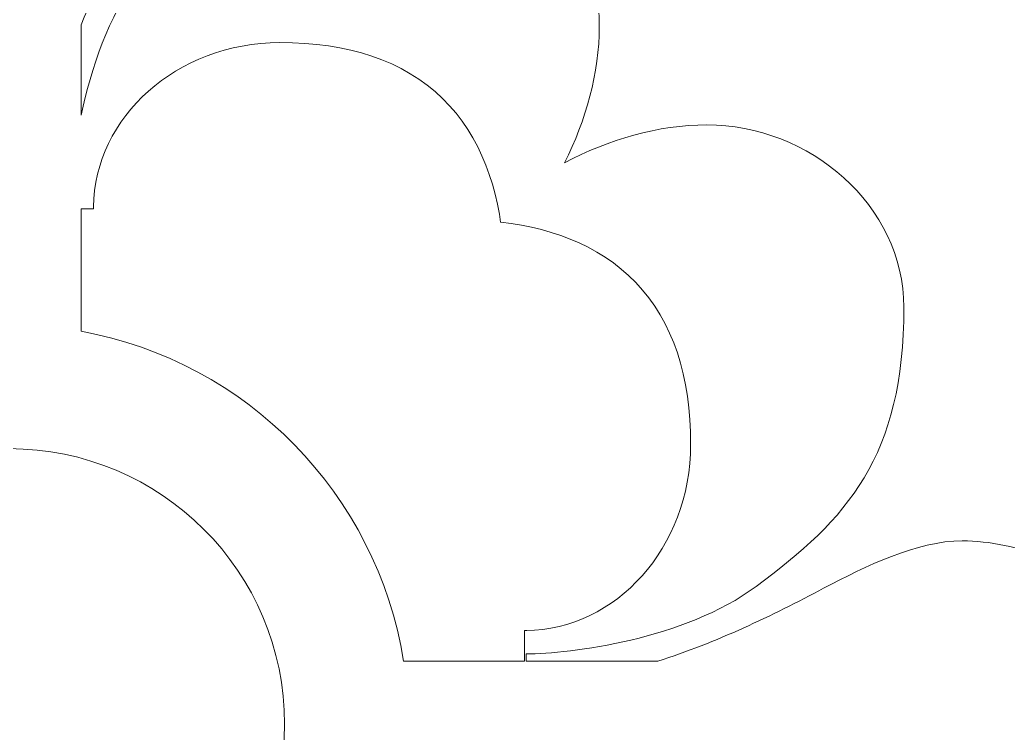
# Model space of a CAD drawing. Header units: centimetres. Extents: x -8.7 to 2, y -6.7 to 8.4.
# Drawn here: x -5.174 to -4.512, y -4.36 to -3.882 of the extents above; entities that cross this region are included whole.
import ezdxf

# ---------------------------------------------------------------- set-up
doc = ezdxf.new("R2010")
doc.units = ezdxf.units.CM
doc.header["$MEASUREMENT"] = 0
doc.layers.add('layer 1', color=7, linetype='Continuous')

msp = doc.modelspace()

# ---------------------------------------------------------------- linework, layer by layer
at = {"layer": 'layer 1', "color": 177, "lineweight": 9}
for points, knots in [([(-8.7169, -6.70279), (-8.7169, -6.70279), (-8.7169, -5.65469), (-8.7169, -5.65469), (-8.7169, -5.65469), (-8.7169, -5.65469), (-8.7169, -5.56045), (-8.7169, -5.56045), (-8.7169, -5.56045), (-8.7169, -5.56045), (-8.7169, -5.22248), (-8.7169, -5.22248), (-8.7169, -5.22248), (-8.7169, -5.22248), (-8.7169, -5.05978), (-8.7169, -5.05978), (-8.7169, -5.05978), (-8.7169, -5.05978), (-8.7169, -3.57526), (-8.7169, -3.57526), (-8.7169, -3.57526), (-8.7169, -3.57526), (-8.7169, -3.48102), (-8.7169, -3.48102), (-8.7169, -3.48102), (-8.7169, -3.48102), (-8.7169, -3.14306), (-8.7169, -3.14306), (-8.7169, -3.14306), (-8.7169, -3.14306), (-8.7169, -2.98035), (-8.7169, -2.98035), (-8.7169, -2.98035), (-8.7169, -2.98035), (-8.7169, -1.49584), (-8.7169, -1.49584), (-8.7169, -1.49584), (-8.7169, -1.49584), (-8.7169, -1.4016), (-8.7169, -1.4016), (-8.7169, -1.4016), (-8.7169, -1.4016), (-8.7169, -1.06363), (-8.7169, -1.06363), (-8.7169, -1.06363), (-8.7169, -1.06363), (-8.7169, -0.90093), (-8.7169, -0.90093), (-8.7169, -0.90093), (-8.7169, -0.90093), (-8.7169, 0.58359), (-8.7169, 0.58359), (-8.7169, 0.58359), (-8.7169, 0.58359), (-8.7169, 0.67783), (-8.7169, 0.67783), (-8.7169, 0.67783), (-8.7169, 0.67783), (-8.7169, 1.01579), (-8.7169, 1.01579), (-8.7169, 1.01579), (-8.7169, 1.01579), (-8.7169, 1.1785), (-8.7169, 1.1785), (-8.7169, 1.1785), (-8.7169, 1.1785), (-8.7169, 2.66301), (-8.7169, 2.66301), (-8.7169, 2.66301), (-8.7169, 2.66301), (-8.7169, 2.75725), (-8.7169, 2.75725), (-8.7169, 2.75725), (-8.7169, 2.75725), (-8.7169, 3.09522), (-8.7169, 3.09522), (-8.7169, 3.09522), (-8.7169, 3.09522), (-8.7169, 3.25792), (-8.7169, 3.25792), (-8.7169, 3.25792), (-8.7169, 3.25792), (-8.7169, 4.74243), (-8.7169, 4.74243), (-8.7169, 4.74243), (-8.7169, 4.74243), (-8.7169, 4.83668), (-8.7169, 4.83668), (-8.7169, 4.83668), (-8.7169, 4.83668), (-8.7169, 5.17464), (-8.7169, 5.17464), (-8.7169, 5.17464), (-8.7169, 5.17464), (-8.7169, 5.33735), (-8.7169, 5.33735), (-8.7169, 5.33735), (-8.7169, 5.33735), (-8.7169, 6.82186), (-8.7169, 6.82186), (-8.7169, 6.82186), (-8.7169, 6.82186), (-8.7169, 6.9161), (-8.7169, 6.9161), (-8.7169, 6.9161), (-8.7169, 6.9161), (-8.7169, 7.25407), (-8.7169, 7.25407), (-8.7169, 7.25407), (-8.7169, 7.25407), (-8.7169, 7.41677), (-8.7169, 7.41677), (-8.7169, 7.41677), (-8.7169, 7.41677), (-8.7169, 8.37754), (-8.7169, 8.37754), (-8.7169, 8.37754), (-8.7169, 8.37754), (-7.98536, 8.37754), (-7.98536, 8.37754), (-7.98536, 8.37754), (-7.98536, 8.37754), (-7.82032, 8.37754), (-7.82032, 8.37754), (-7.82032, 8.37754), (-7.82032, 8.37754), (-7.40775, 8.37754), (-7.40775, 8.37754), (-7.40775, 8.37754), (-7.40775, 8.37754), (-7.33799, 8.37754), (-7.33799, 8.37754), (-7.33799, 8.37754), (-7.33799, 8.37754), (-6.94873, 8.37754), (-6.94873, 8.37754), (-6.94873, 8.37754), (-6.94873, 8.37754), (-6.78737, 8.37754), (-6.78737, 8.37754), (-6.78737, 8.37754), (-6.78737, 8.37754), (-5.77977, 8.37754), (-5.77977, 8.37754), (-5.77977, 8.37754), (-5.77977, 8.37754), (-5.61473, 8.37754), (-5.61473, 8.37754), (-5.61473, 8.37754), (-5.61473, 8.37754), (-5.20216, 8.37754), (-5.20216, 8.37754), (-5.20216, 8.37754), (-5.20216, 8.37754), (-5.1324, 8.37754), (-5.1324, 8.37754), (-5.1324, 8.37754), (-5.1324, 8.37754), (-4.74314, 8.37754), (-4.74314, 8.37754), (-4.74314, 8.37754), (-4.74314, 8.37754), (-4.58178, 8.37754), (-4.58178, 8.37754), (-4.58178, 8.37754), (-4.58178, 8.37754), (-3.85015, 8.37754), (-3.85015, 8.37754), (-3.85015, 8.37754), (-3.85015, 8.37754), (-3.85015, 7.36066), (-3.85015, 7.36066), (-3.85015, 7.36066), (-3.85015, 7.36066), (-3.85015, 7.26641), (-3.85015, 7.26641), (-3.85015, 7.26641), (-3.85015, 7.26641), (-3.85015, 6.9286), (-3.85015, 6.9286), (-3.85015, 6.9286), (-3.85015, 6.9286), (-3.85015, 6.77755), (-3.85015, 6.77755), (-3.85015, 6.77755), (-3.85015, 6.77755), (-3.85015, 5.24221), (-3.85015, 5.24221), (-3.85015, 5.24221), (-3.85015, 5.24221), (-3.85015, 5.14795), (-3.85015, 5.14795), (-3.85015, 5.14795), (-3.85015, 5.14795), (-3.85015, 4.81014), (-3.85015, 4.81014), (-3.85015, 4.81014), (-3.85015, 4.81014), (-3.85015, 4.65909), (-3.85015, 4.65909), (-3.85015, 4.65909), (-3.85015, 4.65909), (-3.85015, 3.17448), (-3.85015, 3.17448), (-3.85015, 3.17448), (-3.85015, 3.17448), (-3.85015, 3.08022), (-3.85015, 3.08022), (-3.85015, 3.08022), (-3.85015, 3.08022), (-3.85015, 2.74242), (-3.85015, 2.74242), (-3.85015, 2.74242), (-3.85015, 2.74242), (-3.85015, 2.59137), (-3.85015, 2.59137), (-3.85015, 2.59137), (-3.85015, 2.59137), (-3.85015, 1.10676), (-3.85015, 1.10676), (-3.85015, 1.10676), (-3.85015, 1.10676), (-3.85015, 1.0125), (-3.85015, 1.0125), (-3.85015, 1.0125), (-3.85015, 1.0125), (-3.85015, 0.6747), (-3.85015, 0.6747), (-3.85015, 0.6747), (-3.85015, 0.6747), (-3.85015, 0.52364), (-3.85015, 0.52364), (-3.85015, 0.52364), (-3.85015, 0.52364), (-3.85015, -0.96097), (-3.85015, -0.96097), (-3.85015, -0.96097), (-3.85015, -0.96097), (-3.85015, -1.05523), (-3.85015, -1.05523), (-3.85015, -1.05523), (-3.85015, -1.05523), (-3.85015, -1.39303), (-3.85015, -1.39303), (-3.85015, -1.39303), (-3.85015, -1.39303), (-3.85015, -1.54408), (-3.85015, -1.54408), (-3.85015, -1.54408), (-3.85015, -1.54408), (-3.85015, -3.02869), (-3.85015, -3.02869), (-3.85015, -3.02869), (-3.85015, -3.02869), (-3.85015, -3.12295), (-3.85015, -3.12295), (-3.85015, -3.12295), (-3.85015, -3.12295), (-3.85015, -3.46075), (-3.85015, -3.46075), (-3.85015, -3.46075), (-3.85015, -3.46075), (-3.85015, -3.61181), (-3.85015, -3.61181), (-3.85015, -3.61181), (-3.85015, -3.61181), (-3.85015, -5.09642), (-3.85015, -5.09642), (-3.85015, -5.09642), (-3.85015, -5.09642), (-3.85015, -5.19068), (-3.85015, -5.19068), (-3.85015, -5.19068), (-3.85015, -5.19068), (-3.85015, -5.52848), (-3.85015, -5.52848), (-3.85015, -5.52848), (-3.85015, -5.52848), (-3.85015, -5.67953), (-3.85015, -5.67953), (-3.85015, -5.67953), (-3.85015, -5.67953), (-3.85015, -6.70279), (-3.85015, -6.70279), (-3.85015, -6.70279), (-3.85015, -6.70279), (-4.58169, -6.70279), (-4.58169, -6.70279), (-4.58169, -6.70279), (-4.58169, -6.70279), (-4.7476, -6.70279), (-4.7476, -6.70279), (-4.7476, -6.70279), (-4.7476, -6.70279), (-5.1324, -6.70279), (-5.1324, -6.70279), (-5.1324, -6.70279), (-5.1324, -6.70279), (-5.20216, -6.70279), (-5.20216, -6.70279), (-5.20216, -6.70279), (-5.20216, -6.70279), (-5.61759, -6.70279), (-5.61759, -6.70279), (-5.61759, -6.70279), (-5.61759, -6.70279), (-5.77971, -6.70279), (-5.77971, -6.70279), (-5.77971, -6.70279), (-5.77971, -6.70279), (-6.78728, -6.70279), (-6.78728, -6.70279), (-6.78728, -6.70279), (-6.78728, -6.70279), (-6.95319, -6.70279), (-6.95319, -6.70279), (-6.95319, -6.70279), (-6.95319, -6.70279), (-7.33799, -6.70279), (-7.33799, -6.70279), (-7.33799, -6.70279), (-7.33799, -6.70279), (-7.40775, -6.70279), (-7.40775, -6.70279), (-7.40775, -6.70279), (-7.40775, -6.70279), (-7.82318, -6.70279), (-7.82318, -6.70279), (-7.82318, -6.70279), (-7.82318, -6.70279), (-7.9853, -6.70279), (-7.9853, -6.70279), (-7.9853, -6.70279), (-7.9853, -6.70279), (-8.7169, -6.70279), (-8.7169, -6.70279)], [0, 0, 0, 0, 0.011765, 0.011765, 0.011765, 0.011765, 0.023529, 0.023529, 0.023529, 0.023529, 0.035294, 0.035294, 0.035294, 0.035294, 0.047059, 0.047059, 0.047059, 0.047059, 0.058824, 0.058824, 0.058824, 0.058824, 0.070588, 0.070588, 0.070588, 0.070588, 0.082353, 0.082353, 0.082353, 0.082353, 0.094118, 0.094118, 0.094118, 0.094118, 0.105882, 0.105882, 0.105882, 0.105882, 0.117647, 0.117647, 0.117647, 0.117647, 0.129412, 0.129412, 0.129412, 0.129412, 0.141176, 0.141176, 0.141176, 0.141176, 0.152941, 0.152941, 0.152941, 0.152941, 0.164706, 0.164706, 0.164706, 0.164706, 0.176471, 0.176471, 0.176471, 0.176471, 0.188235, 0.188235, 0.188235, 0.188235, 0.2, 0.2, 0.2, 0.2, 0.211765, 0.211765, 0.211765, 0.211765, 0.223529, 0.223529, 0.223529, 0.223529, 0.235294, 0.235294, 0.235294, 0.235294, 0.247059, 0.247059, 0.247059, 0.247059, 0.258824, 0.258824, 0.258824, 0.258824, 0.270588, 0.270588, 0.270588, 0.270588, 0.282353, 0.282353, 0.282353, 0.282353, 0.294118, 0.294118, 0.294118, 0.294118, 0.305882, 0.305882, 0.305882, 0.305882, 0.317647, 0.317647, 0.317647, 0.317647, 0.329412, 0.329412, 0.329412, 0.329412, 0.341176, 0.341176, 0.341176, 0.341176, 0.352941, 0.352941, 0.352941, 0.352941, 0.364706, 0.364706, 0.364706, 0.364706, 0.376471, 0.376471, 0.376471, 0.376471, 0.388235, 0.388235, 0.388235, 0.388235, 0.4, 0.4, 0.4, 0.4, 0.411765, 0.411765, 0.411765, 0.411765, 0.423529, 0.423529, 0.423529, 0.423529, 0.435294, 0.435294, 0.435294, 0.435294, 0.447059, 0.447059, 0.447059, 0.447059, 0.458824, 0.458824, 0.458824, 0.458824, 0.470588, 0.470588, 0.470588, 0.470588, 0.482353, 0.482353, 0.482353, 0.482353, 0.494118, 0.494118, 0.494118, 0.494118, 0.505882, 0.505882, 0.505882, 0.505882, 0.517647, 0.517647, 0.517647, 0.517647, 0.529412, 0.529412, 0.529412, 0.529412, 0.541176, 0.541176, 0.541176, 0.541176, 0.552941, 0.552941, 0.552941, 0.552941, 0.564706, 0.564706, 0.564706, 0.564706, 0.576471, 0.576471, 0.576471, 0.576471, 0.588235, 0.588235, 0.588235, 0.588235, 0.6, 0.6, 0.6, 0.6, 0.611765, 0.611765, 0.611765, 0.611765, 0.623529, 0.623529, 0.623529, 0.623529, 0.635294, 0.635294, 0.635294, 0.635294, 0.647059, 0.647059, 0.647059, 0.647059, 0.658824, 0.658824, 0.658824, 0.658824, 0.670588, 0.670588, 0.670588, 0.670588, 0.682353, 0.682353, 0.682353, 0.682353, 0.694118, 0.694118, 0.694118, 0.694118, 0.705882, 0.705882, 0.705882, 0.705882, 0.717647, 0.717647, 0.717647, 0.717647, 0.729412, 0.729412, 0.729412, 0.729412, 0.741176, 0.741176, 0.741176, 0.741176, 0.752941, 0.752941, 0.752941, 0.752941, 0.764706, 0.764706, 0.764706, 0.764706, 0.776471, 0.776471, 0.776471, 0.776471, 0.788235, 0.788235, 0.788235, 0.788235, 0.8, 0.8, 0.8, 0.8, 0.811765, 0.811765, 0.811765, 0.811765, 0.823529, 0.823529, 0.823529, 0.823529, 0.835294, 0.835294, 0.835294, 0.835294, 0.847059, 0.847059, 0.847059, 0.847059, 0.858824, 0.858824, 0.858824, 0.858824, 0.870588, 0.870588, 0.870588, 0.870588, 0.882353, 0.882353, 0.882353, 0.882353, 0.894118, 0.894118, 0.894118, 0.894118, 0.905882, 0.905882, 0.905882, 0.905882, 0.917647, 0.917647, 0.917647, 0.917647, 0.929412, 0.929412, 0.929412, 0.929412, 0.941176, 0.941176, 0.941176, 0.941176, 0.952941, 0.952941, 0.952941, 0.952941, 0.964706, 0.964706, 0.964706, 0.964706, 0.976471, 0.976471, 0.976471, 0.976471, 1, 1, 1, 1]), ([(-4.13256, -3.89247), (-4.26247, -3.87751), (-4.36534, -3.73917), (-4.37215, -3.56764), (-4.37215, -3.56764), (-4.55113, -3.56557), (-4.69704, -3.45903), (-4.71022, -3.32424), (-4.71022, -3.32424), (-4.71022, -3.32424), (-4.91599, -3.38685), (-4.91599, -3.38685), (-4.91599, -3.38685), (-4.91599, -3.38685), (-5.09711, -3.33174), (-5.09711, -3.33174), (-5.09711, -3.33174), (-5.09711, -3.33174), (-5.14932, -3.51041), (-5.14932, -3.51041), (-5.14932, -3.51041), (-5.1341, -3.54141), (-5.11838, -3.5712), (-5.10561, -3.59471), (-5.10561, -3.59471), (-5.08117, -3.63867), (-5.06408, -3.67898), (-5.06408, -3.71563), (-5.06408, -3.71563), (-5.06408, -3.74617), (-5.08117, -3.78038), (-5.09584, -3.80847), (-5.09584, -3.80847), (-5.10874, -3.83277), (-5.12163, -3.85868), (-5.1324, -3.88555), (-5.1324, -3.88555), (-5.1324, -3.88555), (-5.1324, -3.94594), (-5.1324, -3.94594), (-5.1324, -3.94594), (-5.12579, -3.91484), (-5.11407, -3.87982), (-5.09461, -3.85367), (-5.09461, -3.85367), (-5.04942, -3.79258), (-5.0079, -3.75473), (-4.90772, -3.75473), (-4.90772, -3.75473), (-4.83931, -3.75473), (-4.78557, -3.81823), (-4.78557, -3.88665), (-4.78557, -3.88665), (-4.78557, -3.91761), (-4.79458, -3.94956), (-4.80886, -3.97788), (-4.80886, -3.97788), (-4.77957, -3.9624), (-4.74604, -3.95251), (-4.71361, -3.95251), (-4.71361, -3.95251), (-4.64519, -3.95251), (-4.58169, -4.00625), (-4.58169, -4.07465), (-4.58169, -4.07465), (-4.58169, -4.17484), (-4.61954, -4.21635), (-4.68063, -4.26155), (-4.68063, -4.26155), (-4.72825, -4.29697), (-4.80521, -4.30675), (-4.83454, -4.30675), (-4.83454, -4.30675), (-4.83454, -4.30675), (-4.83454, -4.3115), (-4.83454, -4.3115), (-4.83454, -4.3115), (-4.83454, -4.3115), (-4.74644, -4.3115), (-4.74644, -4.3115), (-4.74644, -4.3115), (-4.70745, -4.29927), (-4.66983, -4.28102), (-4.63543, -4.26276), (-4.63543, -4.26276), (-4.60734, -4.2481), (-4.57313, -4.23101), (-4.54259, -4.23101), (-4.54259, -4.23101), (-4.50594, -4.23101), (-4.46563, -4.2481), (-4.42167, -4.27255), (-4.42167, -4.27255), (-4.37892, -4.29575), (-4.31539, -4.32875), (-4.26165, -4.35071), (-4.26165, -4.35071), (-4.31539, -4.3727), (-4.37892, -4.40569), (-4.42167, -4.4289), (-4.42167, -4.4289), (-4.46563, -4.45334), (-4.50594, -4.47043), (-4.54259, -4.47043), (-4.54259, -4.47043), (-4.57313, -4.47043), (-4.60734, -4.45334), (-4.63543, -4.43867), (-4.63543, -4.43867), (-4.67942, -4.41532), (-4.72868, -4.39198), (-4.77934, -4.38125), (-4.77934, -4.38125), (-4.77934, -4.38125), (-4.83454, -4.38125), (-4.83454, -4.38125), (-4.83454, -4.38125), (-4.83454, -4.38125), (-4.83454, -4.39469), (-4.83454, -4.39469), (-4.83454, -4.39469), (-4.80521, -4.39469), (-4.72825, -4.40447), (-4.68063, -4.4399), (-4.68063, -4.4399), (-4.61954, -4.48509), (-4.58169, -4.52661), (-4.58169, -4.62679), (-4.58169, -4.62679), (-4.58169, -4.6952), (-4.64519, -4.74893), (-4.71361, -4.74893), (-4.71361, -4.74893), (-4.74456, -4.74893), (-4.77652, -4.73992), (-4.80483, -4.72565), (-4.80483, -4.72565), (-4.78936, -4.75494), (-4.77947, -4.78847), (-4.77947, -4.8209), (-4.77947, -4.8209), (-4.77947, -4.88932), (-4.8332, -4.95282), (-4.90161, -4.95282), (-4.90161, -4.95282), (-5.00179, -4.95282), (-5.04331, -4.91497), (-5.0885, -4.85388), (-5.0885, -4.85388), (-5.11682, -4.81581), (-5.12876, -4.75899), (-5.1324, -4.72274), (-5.1324, -4.72274), (-5.1324, -4.72274), (-5.1324, -4.80598), (-5.1324, -4.80598), (-5.1324, -4.80598), (-5.12061, -4.83857), (-5.10517, -4.86998), (-5.08972, -4.89908), (-5.08972, -4.89908), (-5.07506, -4.92717), (-5.05797, -4.96138), (-5.05797, -4.99192), (-5.05797, -4.99192), (-5.05797, -5.02857), (-5.07506, -5.06888), (-5.09951, -5.11283), (-5.09951, -5.11283), (-5.11249, -5.13677), (-5.12855, -5.16722), (-5.14403, -5.19881), (-5.14403, -5.19881), (-5.14403, -5.19881), (-5.09711, -5.35937), (-5.09711, -5.35937), (-5.09711, -5.35937), (-5.09711, -5.35937), (-4.91599, -5.30425), (-4.91599, -5.30425), (-4.91599, -5.30425), (-4.91599, -5.30425), (-4.7111, -5.3666), (-4.7111, -5.3666), (-4.7111, -5.3666), (-4.70742, -5.22833), (-4.56435, -5.1162), (-4.38499, -5.10907), (-4.38499, -5.10907), (-4.38287, -4.92612), (-4.2716, -4.77774), (-4.13256, -4.77035), (-4.13256, -4.77035), (-4.13256, -4.77035), (-4.13256, -3.89247), (-4.13256, -3.89247)], [0, 0, 0, 0, 0.02, 0.02, 0.02, 0.02, 0.04, 0.04, 0.04, 0.04, 0.06, 0.06, 0.06, 0.06, 0.08, 0.08, 0.08, 0.08, 0.1, 0.1, 0.1, 0.1, 0.12, 0.12, 0.12, 0.12, 0.14, 0.14, 0.14, 0.14, 0.16, 0.16, 0.16, 0.16, 0.18, 0.18, 0.18, 0.18, 0.2, 0.2, 0.2, 0.2, 0.22, 0.22, 0.22, 0.22, 0.24, 0.24, 0.24, 0.24, 0.26, 0.26, 0.26, 0.26, 0.28, 0.28, 0.28, 0.28, 0.3, 0.3, 0.3, 0.3, 0.32, 0.32, 0.32, 0.32, 0.34, 0.34, 0.34, 0.34, 0.36, 0.36, 0.36, 0.36, 0.38, 0.38, 0.38, 0.38, 0.4, 0.4, 0.4, 0.4, 0.42, 0.42, 0.42, 0.42, 0.44, 0.44, 0.44, 0.44, 0.46, 0.46, 0.46, 0.46, 0.48, 0.48, 0.48, 0.48, 0.5, 0.5, 0.5, 0.5, 0.52, 0.52, 0.52, 0.52, 0.54, 0.54, 0.54, 0.54, 0.56, 0.56, 0.56, 0.56, 0.58, 0.58, 0.58, 0.58, 0.6, 0.6, 0.6, 0.6, 0.62, 0.62, 0.62, 0.62, 0.64, 0.64, 0.64, 0.64, 0.66, 0.66, 0.66, 0.66, 0.68, 0.68, 0.68, 0.68, 0.7, 0.7, 0.7, 0.7, 0.72, 0.72, 0.72, 0.72, 0.74, 0.74, 0.74, 0.74, 0.76, 0.76, 0.76, 0.76, 0.78, 0.78, 0.78, 0.78, 0.8, 0.8, 0.8, 0.8, 0.82, 0.82, 0.82, 0.82, 0.84, 0.84, 0.84, 0.84, 0.86, 0.86, 0.86, 0.86, 0.88, 0.88, 0.88, 0.88, 0.9, 0.9, 0.9, 0.9, 0.92, 0.92, 0.92, 0.92, 0.94, 0.94, 0.94, 0.94, 0.96, 0.96, 0.96, 0.96, 1, 1, 1, 1]), ([(-5.1324, -4.00864), (-5.1324, -4.00864), (-5.1324, -4.0907), (-5.1324, -4.0907), (-5.1324, -4.0907), (-5.02146, -4.11096), (-4.9344, -4.1997), (-4.91664, -4.3115), (-4.91664, -4.3115), (-4.91664, -4.3115), (-4.8356, -4.3115), (-4.8356, -4.3115), (-4.8356, -4.3115), (-4.8356, -4.3115), (-4.8356, -4.291), (-4.8356, -4.291), (-4.8356, -4.291), (-4.8356, -4.291), (-4.83411, -4.291), (-4.83411, -4.291), (-4.83411, -4.291), (-4.83411, -4.291), (-4.82896, -4.29085), (-4.82896, -4.29085), (-4.82896, -4.29085), (-4.82896, -4.29085), (-4.82342, -4.29035), (-4.82342, -4.29035), (-4.82342, -4.29035), (-4.82342, -4.29035), (-4.81794, -4.28953), (-4.81794, -4.28953), (-4.81794, -4.28953), (-4.81794, -4.28953), (-4.81254, -4.2884), (-4.81254, -4.2884), (-4.81254, -4.2884), (-4.81254, -4.2884), (-4.80723, -4.28698), (-4.80723, -4.28698), (-4.80723, -4.28698), (-4.80723, -4.28698), (-4.80202, -4.28527), (-4.80202, -4.28527), (-4.80202, -4.28527), (-4.80202, -4.28527), (-4.79691, -4.28328), (-4.79691, -4.28328), (-4.79691, -4.28328), (-4.79691, -4.28328), (-4.79192, -4.28102), (-4.79192, -4.28102), (-4.79192, -4.28102), (-4.79192, -4.28102), (-4.78706, -4.27851), (-4.78706, -4.27851), (-4.78706, -4.27851), (-4.78706, -4.27851), (-4.78231, -4.27574), (-4.78231, -4.27574), (-4.78231, -4.27574), (-4.78231, -4.27574), (-4.77771, -4.27274), (-4.77771, -4.27274), (-4.77771, -4.27274), (-4.77771, -4.27274), (-4.77325, -4.26951), (-4.77325, -4.26951), (-4.77325, -4.26951), (-4.77325, -4.26951), (-4.76894, -4.26605), (-4.76894, -4.26605), (-4.76894, -4.26605), (-4.76894, -4.26605), (-4.76479, -4.26238), (-4.76479, -4.26238), (-4.76479, -4.26238), (-4.76479, -4.26238), (-4.7608, -4.2585), (-4.7608, -4.2585), (-4.7608, -4.2585), (-4.7608, -4.2585), (-4.75697, -4.2544), (-4.75697, -4.2544), (-4.75697, -4.2544), (-4.75697, -4.2544), (-4.75332, -4.25012), (-4.75332, -4.25012), (-4.75332, -4.25012), (-4.75332, -4.25012), (-4.74984, -4.24564), (-4.74984, -4.24564), (-4.74984, -4.24564), (-4.74984, -4.24564), (-4.74656, -4.24098), (-4.74656, -4.24098), (-4.74656, -4.24098), (-4.74656, -4.24098), (-4.74347, -4.23613), (-4.74347, -4.23613), (-4.74347, -4.23613), (-4.74347, -4.23613), (-4.74059, -4.23111), (-4.74059, -4.23111), (-4.74059, -4.23111), (-4.74059, -4.23111), (-4.73791, -4.22593), (-4.73791, -4.22593), (-4.73791, -4.22593), (-4.73791, -4.22593), (-4.73546, -4.22058), (-4.73546, -4.22058), (-4.73546, -4.22058), (-4.73546, -4.22058), (-4.73322, -4.21507), (-4.73322, -4.21507), (-4.73322, -4.21507), (-4.73322, -4.21507), (-4.73123, -4.20942), (-4.73123, -4.20942), (-4.73123, -4.20942), (-4.73123, -4.20942), (-4.72947, -4.20362), (-4.72947, -4.20362), (-4.72947, -4.20362), (-4.72947, -4.20362), (-4.72797, -4.19769), (-4.72797, -4.19769), (-4.72797, -4.19769), (-4.72797, -4.19769), (-4.72672, -4.19163), (-4.72672, -4.19163), (-4.72672, -4.19163), (-4.72672, -4.19163), (-4.72573, -4.18545), (-4.72573, -4.18545), (-4.72573, -4.18545), (-4.72573, -4.18545), (-4.72502, -4.17916), (-4.72502, -4.17916), (-4.72502, -4.17916), (-4.72502, -4.17916), (-4.72459, -4.17277), (-4.72459, -4.17277), (-4.72459, -4.17277), (-4.72459, -4.17277), (-4.72445, -4.16637), (-4.72445, -4.16637), (-4.72445, -4.16637), (-4.72445, -4.16637), (-4.72458, -4.15793), (-4.72458, -4.15793), (-4.72458, -4.15793), (-4.72458, -4.15793), (-4.72499, -4.14979), (-4.72499, -4.14979), (-4.72499, -4.14979), (-4.72499, -4.14979), (-4.72567, -4.14186), (-4.72567, -4.14186), (-4.72567, -4.14186), (-4.72567, -4.14186), (-4.72663, -4.13414), (-4.72663, -4.13414), (-4.72663, -4.13414), (-4.72663, -4.13414), (-4.72787, -4.12661), (-4.72787, -4.12661), (-4.72787, -4.12661), (-4.72787, -4.12661), (-4.7294, -4.11928), (-4.7294, -4.11928), (-4.7294, -4.11928), (-4.7294, -4.11928), (-4.73122, -4.11216), (-4.73122, -4.11216), (-4.73122, -4.11216), (-4.73122, -4.11216), (-4.73334, -4.10523), (-4.73334, -4.10523), (-4.73334, -4.10523), (-4.73334, -4.10523), (-4.73577, -4.09852), (-4.73577, -4.09852), (-4.73577, -4.09852), (-4.73577, -4.09852), (-4.73849, -4.09202), (-4.73849, -4.09202), (-4.73849, -4.09202), (-4.73849, -4.09202), (-4.74153, -4.08575), (-4.74153, -4.08575), (-4.74153, -4.08575), (-4.74153, -4.08575), (-4.74487, -4.07971), (-4.74487, -4.07971), (-4.74487, -4.07971), (-4.74487, -4.07971), (-4.74851, -4.07391), (-4.74851, -4.07391), (-4.74851, -4.07391), (-4.74851, -4.07391), (-4.75245, -4.06838), (-4.75245, -4.06838), (-4.75245, -4.06838), (-4.75245, -4.06838), (-4.75667, -4.06312), (-4.75667, -4.06312), (-4.75667, -4.06312), (-4.75667, -4.06312), (-4.76117, -4.05813), (-4.76117, -4.05813), (-4.76117, -4.05813), (-4.76117, -4.05813), (-4.76594, -4.05343), (-4.76594, -4.05343), (-4.76594, -4.05343), (-4.76594, -4.05343), (-4.77094, -4.04904), (-4.77094, -4.04904), (-4.77094, -4.04904), (-4.77094, -4.04904), (-4.77617, -4.04495), (-4.77617, -4.04495), (-4.77617, -4.04495), (-4.77617, -4.04495), (-4.78161, -4.04116), (-4.78161, -4.04116), (-4.78161, -4.04116), (-4.78161, -4.04116), (-4.78724, -4.03767), (-4.78724, -4.03767), (-4.78724, -4.03767), (-4.78724, -4.03767), (-4.79304, -4.03448), (-4.79304, -4.03448), (-4.79304, -4.03448), (-4.79304, -4.03448), (-4.79901, -4.03158), (-4.79901, -4.03158), (-4.79901, -4.03158), (-4.79901, -4.03158), (-4.80513, -4.02895), (-4.80513, -4.02895), (-4.80513, -4.02895), (-4.80513, -4.02895), (-4.81139, -4.0266), (-4.81139, -4.0266), (-4.81139, -4.0266), (-4.81139, -4.0266), (-4.81777, -4.02451), (-4.81777, -4.02451), (-4.81777, -4.02451), (-4.81777, -4.02451), (-4.82428, -4.02268), (-4.82428, -4.02268), (-4.82428, -4.02268), (-4.82428, -4.02268), (-4.83091, -4.02108), (-4.83091, -4.02108), (-4.83091, -4.02108), (-4.83091, -4.02108), (-4.83765, -4.01972), (-4.83765, -4.01972), (-4.83765, -4.01972), (-4.83765, -4.01972), (-4.8445, -4.01858), (-4.8445, -4.01858), (-4.8445, -4.01858), (-4.8445, -4.01858), (-4.85146, -4.01765), (-4.85146, -4.01765), (-4.85146, -4.01765), (-4.85146, -4.01765), (-4.85167, -4.01763), (-4.85167, -4.01763), (-4.85167, -4.01763), (-4.85167, -4.01763), (-4.8525, -4.01238), (-4.8525, -4.01238), (-4.8525, -4.01238), (-4.8525, -4.01238), (-4.85382, -4.00555), (-4.85382, -4.00555), (-4.85382, -4.00555), (-4.85382, -4.00555), (-4.85537, -3.99884), (-4.85537, -3.99884), (-4.85537, -3.99884), (-4.85537, -3.99884), (-4.85717, -3.99225), (-4.85717, -3.99225), (-4.85717, -3.99225), (-4.85717, -3.99225), (-4.85921, -3.98578), (-4.85921, -3.98578), (-4.85921, -3.98578), (-4.85921, -3.98578), (-4.86153, -3.97944), (-4.86153, -3.97944), (-4.86153, -3.97944), (-4.86153, -3.97944), (-4.86412, -3.97324), (-4.86412, -3.97324), (-4.86412, -3.97324), (-4.86412, -3.97324), (-4.86699, -3.96719), (-4.86699, -3.96719), (-4.86699, -3.96719), (-4.86699, -3.96719), (-4.87015, -3.96131), (-4.87015, -3.96131), (-4.87015, -3.96131), (-4.87015, -3.96131), (-4.87361, -3.9556), (-4.87361, -3.9556), (-4.87361, -3.9556), (-4.87361, -3.9556), (-4.87739, -3.95008), (-4.87739, -3.95008), (-4.87739, -3.95008), (-4.87739, -3.95008), (-4.88146, -3.94477), (-4.88146, -3.94477), (-4.88146, -3.94477), (-4.88146, -3.94477), (-4.88585, -3.93969), (-4.88585, -3.93969), (-4.88585, -3.93969), (-4.88585, -3.93969), (-4.89054, -3.93485), (-4.89054, -3.93485), (-4.89054, -3.93485), (-4.89054, -3.93485), (-4.89553, -3.93028), (-4.89553, -3.93028), (-4.89553, -3.93028), (-4.89553, -3.93028), (-4.9008, -3.92598), (-4.9008, -3.92598), (-4.9008, -3.92598), (-4.9008, -3.92598), (-4.90635, -3.92198), (-4.90635, -3.92198), (-4.90635, -3.92198), (-4.90635, -3.92198), (-4.91217, -3.91827), (-4.91217, -3.91827), (-4.91217, -3.91827), (-4.91217, -3.91827), (-4.91824, -3.91487), (-4.91824, -3.91487), (-4.91824, -3.91487), (-4.91824, -3.91487), (-4.92454, -3.91178), (-4.92454, -3.91178), (-4.92454, -3.91178), (-4.92454, -3.91178), (-4.93107, -3.90901), (-4.93107, -3.90901), (-4.93107, -3.90901), (-4.93107, -3.90901), (-4.93783, -3.90654), (-4.93783, -3.90654), (-4.93783, -3.90654), (-4.93783, -3.90654), (-4.9448, -3.90438), (-4.9448, -3.90438), (-4.9448, -3.90438), (-4.9448, -3.90438), (-4.95197, -3.90253), (-4.95197, -3.90253), (-4.95197, -3.90253), (-4.95197, -3.90253), (-4.95935, -3.90097), (-4.95935, -3.90097), (-4.95935, -3.90097), (-4.95935, -3.90097), (-4.96693, -3.89971), (-4.96693, -3.89971), (-4.96693, -3.89971), (-4.96693, -3.89971), (-4.97472, -3.89873), (-4.97472, -3.89873), (-4.97472, -3.89873), (-4.97472, -3.89873), (-4.98271, -3.89804), (-4.98271, -3.89804), (-4.98271, -3.89804), (-4.98271, -3.89804), (-4.99092, -3.89763), (-4.99092, -3.89763), (-4.99092, -3.89763), (-4.99092, -3.89763), (-4.99943, -3.89749), (-4.99943, -3.89749), (-4.99943, -3.89749), (-4.99943, -3.89749), (-5.00583, -3.89763), (-5.00583, -3.89763), (-5.00583, -3.89763), (-5.00583, -3.89763), (-5.01222, -3.89806), (-5.01222, -3.89806), (-5.01222, -3.89806), (-5.01222, -3.89806), (-5.01851, -3.89877), (-5.01851, -3.89877), (-5.01851, -3.89877), (-5.01851, -3.89877), (-5.02469, -3.89976), (-5.02469, -3.89976), (-5.02469, -3.89976), (-5.02469, -3.89976), (-5.03075, -3.90101), (-5.03075, -3.90101), (-5.03075, -3.90101), (-5.03075, -3.90101), (-5.03668, -3.90251), (-5.03668, -3.90251), (-5.03668, -3.90251), (-5.03668, -3.90251), (-5.04248, -3.90427), (-5.04248, -3.90427), (-5.04248, -3.90427), (-5.04248, -3.90427), (-5.04813, -3.90627), (-5.04813, -3.90627), (-5.04813, -3.90627), (-5.04813, -3.90627), (-5.05364, -3.9085), (-5.05364, -3.9085), (-5.05364, -3.9085), (-5.05364, -3.9085), (-5.05899, -3.91096), (-5.05899, -3.91096), (-5.05899, -3.91096), (-5.05899, -3.91096), (-5.06417, -3.91363), (-5.06417, -3.91363), (-5.06417, -3.91363), (-5.06417, -3.91363), (-5.06919, -3.91651), (-5.06919, -3.91651), (-5.06919, -3.91651), (-5.06919, -3.91651), (-5.07404, -3.9196), (-5.07404, -3.9196), (-5.07404, -3.9196), (-5.07404, -3.9196), (-5.07871, -3.92288), (-5.07871, -3.92288), (-5.07871, -3.92288), (-5.07871, -3.92288), (-5.08319, -3.92636), (-5.08319, -3.92636), (-5.08319, -3.92636), (-5.08319, -3.92636), (-5.08747, -3.93), (-5.08747, -3.93), (-5.08747, -3.93), (-5.08747, -3.93), (-5.09156, -3.93383), (-5.09156, -3.93383), (-5.09156, -3.93383), (-5.09156, -3.93383), (-5.09545, -3.93783), (-5.09545, -3.93783), (-5.09545, -3.93783), (-5.09545, -3.93783), (-5.09912, -3.94198), (-5.09912, -3.94198), (-5.09912, -3.94198), (-5.09912, -3.94198), (-5.10258, -3.94629), (-5.10258, -3.94629), (-5.10258, -3.94629), (-5.10258, -3.94629), (-5.10581, -3.95075), (-5.10581, -3.95075), (-5.10581, -3.95075), (-5.10581, -3.95075), (-5.10882, -3.95535), (-5.10882, -3.95535), (-5.10882, -3.95535), (-5.10882, -3.95535), (-5.11158, -3.96009), (-5.11158, -3.96009), (-5.11158, -3.96009), (-5.11158, -3.96009), (-5.11409, -3.96496), (-5.11409, -3.96496), (-5.11409, -3.96496), (-5.11409, -3.96496), (-5.11635, -3.96995), (-5.11635, -3.96995), (-5.11635, -3.96995), (-5.11635, -3.96995), (-5.11834, -3.97505), (-5.11834, -3.97505), (-5.11834, -3.97505), (-5.11834, -3.97505), (-5.12005, -3.98027), (-5.12005, -3.98027), (-5.12005, -3.98027), (-5.12005, -3.98027), (-5.12148, -3.98558), (-5.12148, -3.98558), (-5.12148, -3.98558), (-5.12148, -3.98558), (-5.12261, -3.99098), (-5.12261, -3.99098), (-5.12261, -3.99098), (-5.12261, -3.99098), (-5.12343, -3.99646), (-5.12343, -3.99646), (-5.12343, -3.99646), (-5.12343, -3.99646), (-5.12393, -4.002), (-5.12393, -4.002), (-5.12393, -4.002), (-5.12393, -4.002), (-5.12408, -4.00715), (-5.12408, -4.00715), (-5.12408, -4.00715), (-5.12408, -4.00715), (-5.12408, -4.00864), (-5.12408, -4.00864), (-5.12408, -4.00864), (-5.12408, -4.00864), (-5.1324, -4.00864), (-5.1324, -4.00864)], [0, 0, 0, 0, 0.007463, 0.007463, 0.007463, 0.007463, 0.014925, 0.014925, 0.014925, 0.014925, 0.022388, 0.022388, 0.022388, 0.022388, 0.029851, 0.029851, 0.029851, 0.029851, 0.037313, 0.037313, 0.037313, 0.037313, 0.044776, 0.044776, 0.044776, 0.044776, 0.052239, 0.052239, 0.052239, 0.052239, 0.059701, 0.059701, 0.059701, 0.059701, 0.067164, 0.067164, 0.067164, 0.067164, 0.074627, 0.074627, 0.074627, 0.074627, 0.08209, 0.08209, 0.08209, 0.08209, 0.089552, 0.089552, 0.089552, 0.089552, 0.097015, 0.097015, 0.097015, 0.097015, 0.104478, 0.104478, 0.104478, 0.104478, 0.11194, 0.11194, 0.11194, 0.11194, 0.119403, 0.119403, 0.119403, 0.119403, 0.126866, 0.126866, 0.126866, 0.126866, 0.134328, 0.134328, 0.134328, 0.134328, 0.141791, 0.141791, 0.141791, 0.141791, 0.149254, 0.149254, 0.149254, 0.149254, 0.156716, 0.156716, 0.156716, 0.156716, 0.164179, 0.164179, 0.164179, 0.164179, 0.171642, 0.171642, 0.171642, 0.171642, 0.179104, 0.179104, 0.179104, 0.179104, 0.186567, 0.186567, 0.186567, 0.186567, 0.19403, 0.19403, 0.19403, 0.19403, 0.201493, 0.201493, 0.201493, 0.201493, 0.208955, 0.208955, 0.208955, 0.208955, 0.216418, 0.216418, 0.216418, 0.216418, 0.223881, 0.223881, 0.223881, 0.223881, 0.231343, 0.231343, 0.231343, 0.231343, 0.238806, 0.238806, 0.238806, 0.238806, 0.246269, 0.246269, 0.246269, 0.246269, 0.253731, 0.253731, 0.253731, 0.253731, 0.261194, 0.261194, 0.261194, 0.261194, 0.268657, 0.268657, 0.268657, 0.268657, 0.276119, 0.276119, 0.276119, 0.276119, 0.283582, 0.283582, 0.283582, 0.283582, 0.291045, 0.291045, 0.291045, 0.291045, 0.298507, 0.298507, 0.298507, 0.298507, 0.30597, 0.30597, 0.30597, 0.30597, 0.313433, 0.313433, 0.313433, 0.313433, 0.320896, 0.320896, 0.320896, 0.320896, 0.328358, 0.328358, 0.328358, 0.328358, 0.335821, 0.335821, 0.335821, 0.335821, 0.343284, 0.343284, 0.343284, 0.343284, 0.350746, 0.350746, 0.350746, 0.350746, 0.358209, 0.358209, 0.358209, 0.358209, 0.365672, 0.365672, 0.365672, 0.365672, 0.373134, 0.373134, 0.373134, 0.373134, 0.380597, 0.380597, 0.380597, 0.380597, 0.38806, 0.38806, 0.38806, 0.38806, 0.395522, 0.395522, 0.395522, 0.395522, 0.402985, 0.402985, 0.402985, 0.402985, 0.410448, 0.410448, 0.410448, 0.410448, 0.41791, 0.41791, 0.41791, 0.41791, 0.425373, 0.425373, 0.425373, 0.425373, 0.432836, 0.432836, 0.432836, 0.432836, 0.440299, 0.440299, 0.440299, 0.440299, 0.447761, 0.447761, 0.447761, 0.447761, 0.455224, 0.455224, 0.455224, 0.455224, 0.462687, 0.462687, 0.462687, 0.462687, 0.470149, 0.470149, 0.470149, 0.470149, 0.477612, 0.477612, 0.477612, 0.477612, 0.485075, 0.485075, 0.485075, 0.485075, 0.492537, 0.492537, 0.492537, 0.492537, 0.5, 0.5, 0.5, 0.5, 0.507463, 0.507463, 0.507463, 0.507463, 0.514925, 0.514925, 0.514925, 0.514925, 0.522388, 0.522388, 0.522388, 0.522388, 0.529851, 0.529851, 0.529851, 0.529851, 0.537313, 0.537313, 0.537313, 0.537313, 0.544776, 0.544776, 0.544776, 0.544776, 0.552239, 0.552239, 0.552239, 0.552239, 0.559701, 0.559701, 0.559701, 0.559701, 0.567164, 0.567164, 0.567164, 0.567164, 0.574627, 0.574627, 0.574627, 0.574627, 0.58209, 0.58209, 0.58209, 0.58209, 0.589552, 0.589552, 0.589552, 0.589552, 0.597015, 0.597015, 0.597015, 0.597015, 0.604478, 0.604478, 0.604478, 0.604478, 0.61194, 0.61194, 0.61194, 0.61194, 0.619403, 0.619403, 0.619403, 0.619403, 0.626866, 0.626866, 0.626866, 0.626866, 0.634328, 0.634328, 0.634328, 0.634328, 0.641791, 0.641791, 0.641791, 0.641791, 0.649254, 0.649254, 0.649254, 0.649254, 0.656716, 0.656716, 0.656716, 0.656716, 0.664179, 0.664179, 0.664179, 0.664179, 0.671642, 0.671642, 0.671642, 0.671642, 0.679104, 0.679104, 0.679104, 0.679104, 0.686567, 0.686567, 0.686567, 0.686567, 0.69403, 0.69403, 0.69403, 0.69403, 0.701493, 0.701493, 0.701493, 0.701493, 0.708955, 0.708955, 0.708955, 0.708955, 0.716418, 0.716418, 0.716418, 0.716418, 0.723881, 0.723881, 0.723881, 0.723881, 0.731343, 0.731343, 0.731343, 0.731343, 0.738806, 0.738806, 0.738806, 0.738806, 0.746269, 0.746269, 0.746269, 0.746269, 0.753731, 0.753731, 0.753731, 0.753731, 0.761194, 0.761194, 0.761194, 0.761194, 0.768657, 0.768657, 0.768657, 0.768657, 0.776119, 0.776119, 0.776119, 0.776119, 0.783582, 0.783582, 0.783582, 0.783582, 0.791045, 0.791045, 0.791045, 0.791045, 0.798507, 0.798507, 0.798507, 0.798507, 0.80597, 0.80597, 0.80597, 0.80597, 0.813433, 0.813433, 0.813433, 0.813433, 0.820896, 0.820896, 0.820896, 0.820896, 0.828358, 0.828358, 0.828358, 0.828358, 0.835821, 0.835821, 0.835821, 0.835821, 0.843284, 0.843284, 0.843284, 0.843284, 0.850746, 0.850746, 0.850746, 0.850746, 0.858209, 0.858209, 0.858209, 0.858209, 0.865672, 0.865672, 0.865672, 0.865672, 0.873134, 0.873134, 0.873134, 0.873134, 0.880597, 0.880597, 0.880597, 0.880597, 0.88806, 0.88806, 0.88806, 0.88806, 0.895522, 0.895522, 0.895522, 0.895522, 0.902985, 0.902985, 0.902985, 0.902985, 0.910448, 0.910448, 0.910448, 0.910448, 0.91791, 0.91791, 0.91791, 0.91791, 0.925373, 0.925373, 0.925373, 0.925373, 0.932836, 0.932836, 0.932836, 0.932836, 0.940299, 0.940299, 0.940299, 0.940299, 0.947761, 0.947761, 0.947761, 0.947761, 0.955224, 0.955224, 0.955224, 0.955224, 0.962687, 0.962687, 0.962687, 0.962687, 0.970149, 0.970149, 0.970149, 0.970149, 0.977612, 0.977612, 0.977612, 0.977612, 0.985075, 0.985075, 0.985075, 0.985075, 1, 1, 1, 1]), ([(-5.36521, -4.35377), (-5.36521, -4.25191), (-5.2826, -4.16929), (-5.18073, -4.16929), (-5.18073, -4.16929), (-5.07886, -4.16929), (-4.99625, -4.25191), (-4.99625, -4.35377), (-4.99625, -4.35377), (-4.99625, -4.45564), (-5.07886, -4.53825), (-5.18073, -4.53825), (-5.18073, -4.53825), (-5.2826, -4.53825), (-5.36521, -4.45564), (-5.36521, -4.35377)], [0, 0, 0, 0, 0.2, 0.2, 0.2, 0.2, 0.4, 0.4, 0.4, 0.4, 0.6, 0.6, 0.6, 0.6, 1, 1, 1, 1])]:
    msp.add_open_spline(points, degree=3, knots=knots, dxfattribs=at)

doc.saveas('drawing.dxf')
